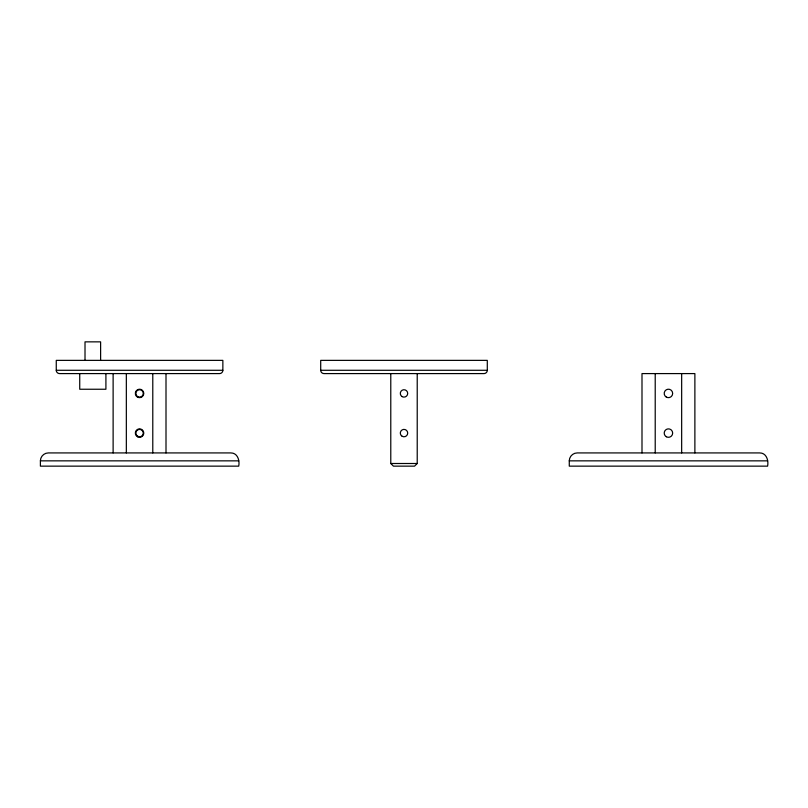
<?xml version="1.0" encoding="UTF-8"?>
<svg xmlns="http://www.w3.org/2000/svg" width="808" height="808" viewBox="0 0 808 808"><rect width="100%" height="100%" fill="white"/><g stroke="black" fill="none" stroke-linecap="round" stroke-linejoin="round"><path stroke-width="1.21" d="M40.4 460.853C40.39 456.56 44.046 452.914 48.329 452.924L230.795 452.924C237.643 452.834 239.885 460.55 238.724 466.145L40.4 466.145L40.4 460.853L238.724 460.853M569.276 460.853C569.266 456.56 572.912 452.914 577.205 452.924L759.672 452.924C766.509 452.834 768.751 460.55 767.6 466.145L569.276 466.145L569.276 460.853L767.6 460.853M417.221 373.589L417.221 463.499L414.575 466.145L393.425 466.145L390.779 463.499L390.779 373.589M56.267 370.286L222.857 370.286L222.857 360.368L56.267 360.368L56.267 370.286A3.303 3.303 0 0 0 59.57 373.589L219.554 373.589A3.303 3.303 0 0 0 222.857 370.286M320.705 370.286L487.295 370.286L487.295 360.368L320.705 360.368L320.705 370.286A3.303 3.303 0 0 0 324.008 373.589L483.992 373.589A3.303 3.303 0 0 0 487.295 370.286M390.779 463.499L417.221 463.499M694.88 452.924L694.88 373.589L641.996 373.589L641.996 452.924M681.659 373.589L681.659 452.924M655.217 373.589L655.217 452.924M166.004 373.589L166.004 452.924M152.783 373.589L152.783 452.924M126.341 373.589L126.341 452.924M113.12 373.589L113.12 452.924M105.909 373.589L105.909 389.244L79.729 389.244L79.729 373.589M100.616 360.166L100.616 341.855L85.012 341.855L85.012 360.166M137.451 397.092A4.232 4.232 0 0 0 143.794 393.425A4.232 4.232 0 0 0 137.451 389.759A4.232 4.232 0 0 0 137.451 397.092M137.451 436.754A4.232 4.232 0 0 0 143.794 433.088A4.232 4.232 0 0 0 137.451 429.422A4.232 4.232 0 0 0 137.451 436.754M137.713 436.29A3.707 3.707 0 0 0 143.268 433.088A3.707 3.707 0 0 0 137.713 429.886A3.707 3.707 0 0 0 137.713 436.29M137.713 396.627A3.707 3.707 0 0 0 143.268 393.425A3.707 3.707 0 0 0 137.713 390.214A3.707 3.707 0 0 0 137.713 396.627M402.152 436.29A3.707 3.707 0 0 0 407.707 433.088A3.707 3.707 0 0 0 402.152 429.886A3.707 3.707 0 0 0 402.152 436.29M402.152 396.627A3.707 3.707 0 0 0 407.707 393.425A3.707 3.707 0 0 0 402.152 390.214A3.707 3.707 0 0 0 402.152 396.627M666.317 397.092A4.232 4.232 0 0 0 672.67 393.425A4.232 4.232 0 0 0 666.317 389.759A4.232 4.232 0 0 0 666.317 397.092M666.317 436.754A4.232 4.232 0 0 0 672.67 433.088A4.232 4.232 0 0 0 666.317 429.422A4.232 4.232 0 0 0 666.317 436.754"/></g></svg>
